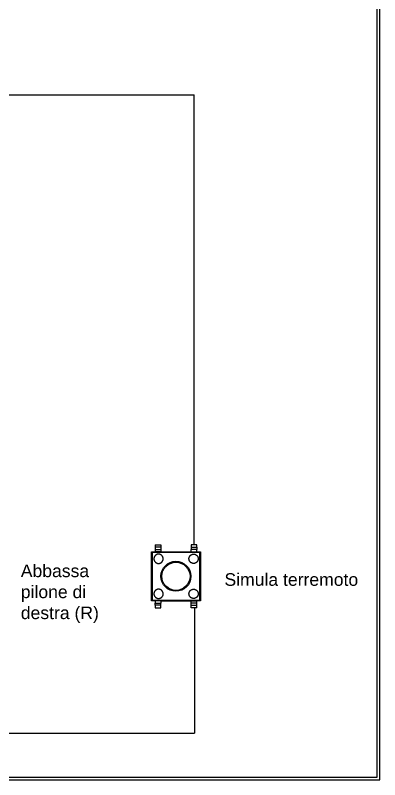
# Model space of a CAD drawing. Header units: millimetres. Extents: x 2530 to 3205, y 1639 to 2211.
# Drawn here: x 3059.9 to 3204.8, y 1639.1 to 1942.9 of the extents above; entities that cross this region are included whole.
import ezdxf

# ---------------------------------------------------------------- set-up
doc = ezdxf.new("R2010")
doc.units = ezdxf.units.MM
doc.layers.add('Edges', color=7, linetype='Continuous')
doc.styles.get("Standard").update_dxf_attribs({"font": 'arial.ttf'})

# ---------------------------------------------------------------- blocks, each defined once
blk = doc.blocks.new('Push Button pl')
at = {"layer": 'Edges'}
for p, q in [((24.39, 32.74), (24.07, 32.74)), ((24.07, 32.74), (24.07, 31.99)), ((24.39, 32.74), (24.69, 32.74)), ((24.39, 31.99), (24.39, 32.74)), ((24.69, 32.74), (24.69, 31.99)), ((24.99, 32.74), (24.69, 32.74)), ((24.99, 33.22), (31.49, 33.22)), ((24.99, 32.74), (24.99, 33.22)), ((24.99, 31.99), (24.99, 32.74)), ((31.4, 33.12), (25.09, 33.12)), ((25.09, 33.12), (25.09, 26.81)), ((31.4, 26.81), (31.4, 33.12)), ((31.49, 33.22), (31.49, 32.74)), ((31.49, 31.99), (31.49, 32.74)), ((31.79, 32.74), (31.49, 32.74)), ((32.09, 32.74), (31.79, 32.74)), ((31.79, 32.74), (31.79, 31.99)), ((32.09, 31.99), (32.09, 32.74)), ((32.41, 32.74), (32.09, 32.74)), ((32.41, 32.74), (32.41, 31.99)), ((24.07, 31.99), (24.39, 31.99)), ((24.39, 31.99), (24.69, 31.99)), ((24.99, 31.99), (24.69, 31.99)), ((24.99, 27.95), (24.99, 31.99)), ((31.79, 31.99), (31.49, 31.99)), ((31.49, 29.31), (31.49, 31.99)), ((32.09, 31.99), (31.79, 31.99)), ((32.41, 31.99), (32.09, 31.99)), ((31.49, 27.95), (31.49, 29.31)), ((24.07, 27.95), (24.39, 27.95)), ((24.07, 27.2), (24.07, 27.95)), ((24.39, 27.95), (24.69, 27.95)), ((24.39, 27.95), (24.39, 27.2)), ((24.69, 27.2), (24.69, 27.95)), ((24.69, 27.95), (24.99, 27.95)), ((24.99, 27.95), (24.99, 27.2)), ((31.49, 27.95), (31.49, 27.2)), ((31.49, 27.95), (31.79, 27.95)), ((32.09, 27.95), (31.79, 27.95)), ((31.79, 27.2), (31.79, 27.95)), ((32.09, 27.95), (32.09, 27.2)), ((32.41, 27.95), (32.09, 27.95)), ((32.41, 27.2), (32.41, 27.95)), ((24.07, 27.2), (24.39, 27.2)), ((24.39, 27.2), (24.69, 27.2)), ((24.69, 27.2), (24.99, 27.2)), ((24.99, 26.72), (24.99, 27.2)), ((31.49, 26.72), (24.99, 26.72)), ((25.09, 26.81), (31.4, 26.81)), ((31.49, 27.2), (31.49, 26.72)), ((31.49, 27.2), (31.79, 27.2)), ((32.09, 27.2), (31.79, 27.2)), ((32.09, 27.2), (32.41, 27.2))]:
    blk.add_line(p, q, dxfattribs=at)
for points in [[(26.45, 31.99), (26.44, 31.97), (26.43, 31.95), (26.41, 31.94), (26.4, 31.92), (26.39, 31.91), (26.38, 31.89), (26.36, 31.87), (26.35, 31.86), (26.33, 31.85), (26.32, 31.83), (26.3, 31.82), (26.29, 31.81), (26.27, 31.8), (26.26, 31.78), (26.24, 31.77), (26.22, 31.76), (26.2, 31.75), (26.19, 31.74), (26.17, 31.73), (26.15, 31.73), (26.13, 31.72), (26.11, 31.71), (26.09, 31.71), (26.07, 31.7), (26.05, 31.7), (26.03, 31.69), (26.01, 31.69), (25.99, 31.69), (25.97, 31.68), (25.95, 31.68), (25.93, 31.68), (25.91, 31.68), (25.89, 31.68), (25.87, 31.68), (25.85, 31.68), (25.83, 31.69), (25.81, 31.69), (25.79, 31.69), (25.77, 31.7), (25.75, 31.7), (25.74, 31.71), (25.72, 31.71), (25.7, 31.72), (25.68, 31.73), (25.66, 31.73), (25.64, 31.74), (25.62, 31.75), (25.61, 31.76), (25.59, 31.77), (25.57, 31.78), (25.56, 31.8), (25.54, 31.81), (25.52, 31.82), (25.51, 31.83), (25.49, 31.85), (25.48, 31.86), (25.46, 31.87), (25.45, 31.89), (25.44, 31.91), (25.43, 31.92), (25.41, 31.94), (25.4, 31.95), (25.39, 31.97), (25.38, 31.99), (25.37, 32.01), (25.36, 32.02), (25.35, 32.04), (25.35, 32.06), (25.34, 32.08), (25.33, 32.1), (25.32, 32.12), (25.32, 32.14), (25.31, 32.16), (25.31, 32.18), (25.31, 32.2), (25.3, 32.22), (25.3, 32.24), (25.3, 32.26), (25.3, 32.28), (25.3, 32.3), (25.3, 32.32), (25.3, 32.34), (25.3, 32.36), (25.3, 32.38), (25.31, 32.4), (25.31, 32.42), (25.31, 32.44), (25.32, 32.46), (25.32, 32.47), (25.33, 32.49), (25.34, 32.51), (25.35, 32.53), (25.35, 32.55), (25.36, 32.57), (25.37, 32.59), (25.38, 32.6), (25.39, 32.62), (25.4, 32.64), (25.41, 32.65), (25.43, 32.67), (25.44, 32.69), (25.45, 32.7), (25.46, 32.72), (25.48, 32.73), (25.49, 32.75), (25.51, 32.76), (25.52, 32.77), (25.54, 32.78), (25.56, 32.8), (25.57, 32.81), (25.59, 32.82), (25.61, 32.83), (25.62, 32.84), (25.64, 32.85), (25.66, 32.86), (25.68, 32.86), (25.7, 32.87), (25.72, 32.88), (25.74, 32.88), (25.75, 32.89), (25.77, 32.9), (25.79, 32.9), (25.81, 32.9), (25.83, 32.91), (25.85, 32.91), (25.87, 32.91), (25.89, 32.91), (25.91, 32.91), (25.93, 32.91), (25.95, 32.91), (25.97, 32.91), (25.99, 32.91), (26.01, 32.9), (26.03, 32.9), (26.05, 32.9), (26.07, 32.89), (26.09, 32.88), (26.11, 32.88), (26.13, 32.87), (26.15, 32.86), (26.17, 32.86), (26.19, 32.85), (26.2, 32.84), (26.22, 32.83), (26.24, 32.82), (26.26, 32.81), (26.27, 32.8), (26.29, 32.78), (26.3, 32.77), (26.32, 32.76), (26.33, 32.75), (26.35, 32.73), (26.36, 32.72), (26.38, 32.7), (26.39, 32.69), (26.4, 32.67), (26.41, 32.65), (26.43, 32.64), (26.44, 32.62), (26.45, 32.6), (26.46, 32.59), (26.47, 32.57), (26.47, 32.55), (26.48, 32.53), (26.49, 32.51), (26.5, 32.49), (26.5, 32.47), (26.51, 32.46), (26.51, 32.44), (26.52, 32.42), (26.52, 32.4), (26.52, 32.38), (26.53, 32.36), (26.53, 32.34), (26.53, 32.32), (26.53, 32.3), (26.53, 32.28), (26.53, 32.26), (26.53, 32.24), (26.52, 32.22), (26.52, 32.2), (26.52, 32.18), (26.51, 32.16), (26.51, 32.14), (26.5, 32.12), (26.5, 32.1), (26.49, 32.08), (26.48, 32.06), (26.47, 32.04), (26.47, 32.02), (26.46, 32.01)], [(31.16, 32.46), (31.17, 32.44), (31.17, 32.42), (31.18, 32.4), (31.18, 32.38), (31.18, 32.36), (31.18, 32.34), (31.18, 32.32), (31.18, 32.3), (31.18, 32.28), (31.18, 32.26), (31.18, 32.24), (31.18, 32.22), (31.18, 32.2), (31.17, 32.18), (31.17, 32.16), (31.16, 32.14), (31.16, 32.12), (31.15, 32.1), (31.14, 32.08), (31.14, 32.06), (31.13, 32.04), (31.12, 32.02), (31.11, 32.01), (31.1, 31.99), (31.09, 31.97), (31.08, 31.95), (31.07, 31.94), (31.06, 31.92), (31.04, 31.91), (31.03, 31.89), (31.02, 31.87), (31, 31.86), (30.99, 31.85), (30.97, 31.83), (30.96, 31.82), (30.94, 31.81), (30.93, 31.8), (30.91, 31.78), (30.89, 31.77), (30.88, 31.76), (30.86, 31.75), (30.84, 31.74), (30.82, 31.73), (30.8, 31.73), (30.78, 31.72), (30.77, 31.71), (30.75, 31.71), (30.73, 31.7), (30.71, 31.7), (30.69, 31.69), (30.67, 31.69), (30.65, 31.69), (30.63, 31.68), (30.61, 31.68), (30.59, 31.68), (30.57, 31.68), (30.55, 31.68), (30.53, 31.68), (30.51, 31.68), (30.49, 31.69), (30.47, 31.69), (30.45, 31.69), (30.43, 31.7), (30.41, 31.7), (30.39, 31.71), (30.37, 31.71), (30.35, 31.72), (30.33, 31.73), (30.31, 31.73), (30.3, 31.74), (30.28, 31.75), (30.26, 31.76), (30.24, 31.77), (30.23, 31.78), (30.21, 31.8), (30.19, 31.81), (30.18, 31.82), (30.16, 31.83), (30.15, 31.85), (30.13, 31.86), (30.12, 31.87), (30.1, 31.89), (30.09, 31.91), (30.08, 31.92), (30.07, 31.94), (30.06, 31.95), (30.04, 31.97), (30.03, 31.99), (30.02, 32.01), (30.02, 32.02), (30.01, 32.04), (30, 32.06), (29.99, 32.08), (29.98, 32.1), (29.98, 32.12), (29.97, 32.14), (29.97, 32.16), (29.96, 32.18), (29.96, 32.2), (29.96, 32.22), (29.95, 32.24), (29.95, 32.26), (29.95, 32.28), (29.95, 32.3), (29.95, 32.32), (29.95, 32.34), (29.95, 32.36), (29.96, 32.38), (29.96, 32.4), (29.96, 32.42), (29.97, 32.44), (29.97, 32.46), (29.98, 32.47), (29.98, 32.49), (29.99, 32.51), (30, 32.53), (30.01, 32.55), (30.02, 32.57), (30.02, 32.59), (30.03, 32.6), (30.04, 32.62), (30.06, 32.64), (30.07, 32.65), (30.08, 32.67), (30.09, 32.69), (30.1, 32.7), (30.12, 32.72), (30.13, 32.73), (30.15, 32.75), (30.16, 32.76), (30.18, 32.77), (30.19, 32.78), (30.21, 32.8), (30.23, 32.81), (30.24, 32.82), (30.26, 32.83), (30.28, 32.84), (30.3, 32.85), (30.31, 32.86), (30.33, 32.86), (30.35, 32.87), (30.37, 32.88), (30.39, 32.88), (30.41, 32.89), (30.43, 32.9), (30.45, 32.9), (30.47, 32.9), (30.49, 32.91), (30.51, 32.91), (30.53, 32.91), (30.55, 32.91), (30.57, 32.91), (30.59, 32.91), (30.61, 32.91), (30.63, 32.91), (30.65, 32.91), (30.67, 32.9), (30.69, 32.9), (30.71, 32.9), (30.73, 32.89), (30.75, 32.88), (30.77, 32.88), (30.78, 32.87), (30.8, 32.86), (30.82, 32.86), (30.84, 32.85), (30.86, 32.84), (30.88, 32.83), (30.89, 32.82), (30.91, 32.81), (30.93, 32.8), (30.94, 32.78), (30.96, 32.77), (30.97, 32.76), (30.99, 32.75), (31, 32.73), (31.02, 32.72), (31.03, 32.7), (31.04, 32.69), (31.06, 32.67), (31.07, 32.65), (31.08, 32.64), (31.09, 32.62), (31.1, 32.6), (31.11, 32.59), (31.12, 32.57), (31.13, 32.55), (31.14, 32.53), (31.14, 32.51), (31.15, 32.49), (31.16, 32.47)], [(26.45, 27.95), (26.44, 27.97), (26.43, 27.98), (26.41, 28), (26.4, 28.02), (26.39, 28.03), (26.38, 28.05), (26.36, 28.06), (26.35, 28.08), (26.33, 28.09), (26.32, 28.1), (26.3, 28.12), (26.29, 28.13), (26.27, 28.14), (26.26, 28.15), (26.24, 28.16), (26.22, 28.18), (26.2, 28.18), (26.19, 28.19), (26.17, 28.2), (26.15, 28.21), (26.13, 28.22), (26.11, 28.22), (26.09, 28.23), (26.07, 28.24), (26.05, 28.24), (26.03, 28.25), (26.01, 28.25), (25.99, 28.25), (25.97, 28.25), (25.95, 28.26), (25.93, 28.26), (25.91, 28.26), (25.89, 28.26), (25.87, 28.26), (25.85, 28.25), (25.83, 28.25), (25.81, 28.25), (25.79, 28.25), (25.77, 28.24), (25.75, 28.24), (25.74, 28.23), (25.72, 28.22), (25.7, 28.22), (25.68, 28.21), (25.66, 28.2), (25.64, 28.19), (25.62, 28.18), (25.61, 28.18), (25.59, 28.16), (25.57, 28.15), (25.56, 28.14), (25.54, 28.13), (25.52, 28.12), (25.51, 28.1), (25.49, 28.09), (25.48, 28.08), (25.46, 28.06), (25.45, 28.05), (25.44, 28.03), (25.43, 28.02), (25.41, 28), (25.4, 27.98), (25.39, 27.97), (25.38, 27.95), (25.37, 27.93), (25.36, 27.91), (25.35, 27.9), (25.35, 27.88), (25.34, 27.86), (25.33, 27.84), (25.32, 27.82), (25.32, 27.8), (25.31, 27.78), (25.31, 27.76), (25.31, 27.74), (25.3, 27.72), (25.3, 27.7), (25.3, 27.68), (25.3, 27.66), (25.3, 27.64), (25.3, 27.62), (25.3, 27.6), (25.3, 27.58), (25.3, 27.56), (25.31, 27.54), (25.31, 27.52), (25.31, 27.5), (25.32, 27.48), (25.32, 27.46), (25.33, 27.44), (25.34, 27.43), (25.35, 27.41), (25.35, 27.39), (25.36, 27.37), (25.37, 27.35), (25.38, 27.33), (25.39, 27.32), (25.4, 27.3), (25.41, 27.28), (25.43, 27.27), (25.44, 27.25), (25.45, 27.24), (25.46, 27.22), (25.48, 27.21), (25.49, 27.19), (25.51, 27.18), (25.52, 27.17), (25.54, 27.15), (25.56, 27.14), (25.57, 27.13), (25.59, 27.12), (25.61, 27.11), (25.62, 27.1), (25.64, 27.09), (25.66, 27.08), (25.68, 27.07), (25.7, 27.07), (25.72, 27.06), (25.74, 27.05), (25.75, 27.05), (25.77, 27.04), (25.79, 27.04), (25.81, 27.03), (25.83, 27.03), (25.85, 27.03), (25.87, 27.03), (25.89, 27.03), (25.91, 27.03), (25.93, 27.03), (25.95, 27.03), (25.97, 27.03), (25.99, 27.03), (26.01, 27.03), (26.03, 27.04), (26.05, 27.04), (26.07, 27.05), (26.09, 27.05), (26.11, 27.06), (26.13, 27.07), (26.15, 27.07), (26.17, 27.08), (26.19, 27.09), (26.2, 27.1), (26.22, 27.11), (26.24, 27.12), (26.26, 27.13), (26.27, 27.14), (26.29, 27.15), (26.3, 27.17), (26.32, 27.18), (26.33, 27.19), (26.35, 27.21), (26.36, 27.22), (26.38, 27.24), (26.39, 27.25), (26.4, 27.27), (26.41, 27.28), (26.43, 27.3), (26.44, 27.32), (26.45, 27.33), (26.46, 27.35), (26.47, 27.37), (26.47, 27.39), (26.48, 27.41), (26.49, 27.43), (26.5, 27.44), (26.5, 27.46), (26.51, 27.48), (26.51, 27.5), (26.52, 27.52), (26.52, 27.54), (26.52, 27.56), (26.53, 27.58), (26.53, 27.6), (26.53, 27.62), (26.53, 27.64), (26.53, 27.66), (26.53, 27.68), (26.53, 27.7), (26.52, 27.72), (26.52, 27.74), (26.52, 27.76), (26.51, 27.78), (26.51, 27.8), (26.5, 27.82), (26.5, 27.84), (26.49, 27.86), (26.48, 27.88), (26.47, 27.9), (26.47, 27.91), (26.46, 27.93)], [(31.16, 27.48), (31.17, 27.5), (31.17, 27.52), (31.18, 27.54), (31.18, 27.56), (31.18, 27.58), (31.18, 27.6), (31.18, 27.62), (31.18, 27.64), (31.18, 27.66), (31.18, 27.68), (31.18, 27.7), (31.18, 27.72), (31.18, 27.74), (31.17, 27.76), (31.17, 27.78), (31.16, 27.8), (31.16, 27.82), (31.15, 27.84), (31.14, 27.86), (31.14, 27.88), (31.13, 27.9), (31.12, 27.91), (31.11, 27.93), (31.1, 27.95), (31.09, 27.97), (31.08, 27.98), (31.07, 28), (31.06, 28.02), (31.04, 28.03), (31.03, 28.05), (31.02, 28.06), (31, 28.08), (30.99, 28.09), (30.97, 28.1), (30.96, 28.12), (30.94, 28.13), (30.93, 28.14), (30.91, 28.15), (30.89, 28.16), (30.88, 28.18), (30.86, 28.18), (30.84, 28.19), (30.82, 28.2), (30.8, 28.21), (30.78, 28.22), (30.77, 28.22), (30.75, 28.23), (30.73, 28.24), (30.71, 28.24), (30.69, 28.25), (30.67, 28.25), (30.65, 28.25), (30.63, 28.25), (30.61, 28.26), (30.59, 28.26), (30.57, 28.26), (30.55, 28.26), (30.53, 28.26), (30.51, 28.25), (30.49, 28.25), (30.47, 28.25), (30.45, 28.25), (30.43, 28.24), (30.41, 28.24), (30.39, 28.23), (30.37, 28.22), (30.35, 28.22), (30.33, 28.21), (30.31, 28.2), (30.3, 28.19), (30.28, 28.18), (30.26, 28.18), (30.24, 28.16), (30.23, 28.15), (30.21, 28.14), (30.19, 28.13), (30.18, 28.12), (30.16, 28.1), (30.15, 28.09), (30.13, 28.08), (30.12, 28.06), (30.1, 28.05), (30.09, 28.03), (30.08, 28.02), (30.07, 28), (30.06, 27.98), (30.04, 27.97), (30.03, 27.95), (30.02, 27.93), (30.02, 27.91), (30.01, 27.9), (30, 27.88), (29.99, 27.86), (29.98, 27.84), (29.98, 27.82), (29.97, 27.8), (29.97, 27.78), (29.96, 27.76), (29.96, 27.74), (29.96, 27.72), (29.95, 27.7), (29.95, 27.68), (29.95, 27.66), (29.95, 27.64), (29.95, 27.62), (29.95, 27.6), (29.95, 27.58), (29.96, 27.56), (29.96, 27.54), (29.96, 27.52), (29.97, 27.5), (29.97, 27.48), (29.98, 27.46), (29.98, 27.44), (29.99, 27.43), (30, 27.41), (30.01, 27.39), (30.02, 27.37), (30.02, 27.35), (30.03, 27.33), (30.04, 27.32), (30.06, 27.3), (30.07, 27.28), (30.08, 27.27), (30.09, 27.25), (30.1, 27.24), (30.12, 27.22), (30.13, 27.21), (30.15, 27.19), (30.16, 27.18), (30.18, 27.17), (30.19, 27.15), (30.21, 27.14), (30.23, 27.13), (30.24, 27.12), (30.26, 27.11), (30.28, 27.1), (30.3, 27.09), (30.31, 27.08), (30.33, 27.07), (30.35, 27.07), (30.37, 27.06), (30.39, 27.05), (30.41, 27.05), (30.43, 27.04), (30.45, 27.04), (30.47, 27.03), (30.49, 27.03), (30.51, 27.03), (30.53, 27.03), (30.55, 27.03), (30.57, 27.03), (30.59, 27.03), (30.61, 27.03), (30.63, 27.03), (30.65, 27.03), (30.67, 27.03), (30.69, 27.04), (30.71, 27.04), (30.73, 27.05), (30.75, 27.05), (30.77, 27.06), (30.78, 27.07), (30.8, 27.07), (30.82, 27.08), (30.84, 27.09), (30.86, 27.1), (30.88, 27.11), (30.89, 27.12), (30.91, 27.13), (30.93, 27.14), (30.94, 27.15), (30.96, 27.17), (30.97, 27.18), (30.99, 27.19), (31, 27.21), (31.02, 27.22), (31.03, 27.24), (31.04, 27.25), (31.06, 27.27), (31.07, 27.28), (31.08, 27.3), (31.09, 27.32), (31.1, 27.33), (31.11, 27.35), (31.12, 27.37), (31.13, 27.39), (31.14, 27.41), (31.14, 27.43), (31.15, 27.44), (31.16, 27.46)]]:
    blk.add_lwpolyline(points, close=True, dxfattribs=at)
for radius in [1.99, 1.87]:
    blk.add_circle((28.24, 29.95), radius, dxfattribs=at)

msp = doc.modelspace()

# ---------------------------------------------------------------- linework, layer by layer
for p, q in [((3203.8, 1640.06), (3203.8, 2209.89)), ((3204.8, 1639.06), (3204.8, 2210.89)), ((3131.16, 1707.41), (3131.16, 1657.54)), ((2676.63, 1657.54), (3131.16, 1657.54)), ((2529.6, 1639.06), (3204.8, 1639.06)), ((2530.6, 1640.06), (3203.8, 1640.06))]:
    msp.add_line(p, q)
at = {"color": 107}
for p in [(2999.88, 1911.19), (3131.01, 1732.37)]:
    msp.add_line(p, (3131.01, 1911.19), dxfattribs=at)

# ---------------------------------------------------------------- block references
at = {"xscale": 2.992332576135627, "yscale": 2.992332576135627, "zscale": 2.992332576135627, "rotation": 270}
msp.add_blockref('Push Button pl', (3034.15, 1804.4), dxfattribs=at)

# ---------------------------------------------------------------- texts
at = {"char_height": 5, "attachment_point": 1}
for s, width, heights, insert in [('Abbassa pilone di destra (R)', 47.1515, [36.68], (3062.08, 1724.56)), ('Simula terremoto', 53.3082, [26.29], (3143.06, 1721.12))]:
    msp.add_mtext_dynamic_manual_height_columns(s, width=width, gutter_width=14.19, heights=heights, dxfattribs=dict(at, insert=insert))

doc.saveas('drawing.dxf')
